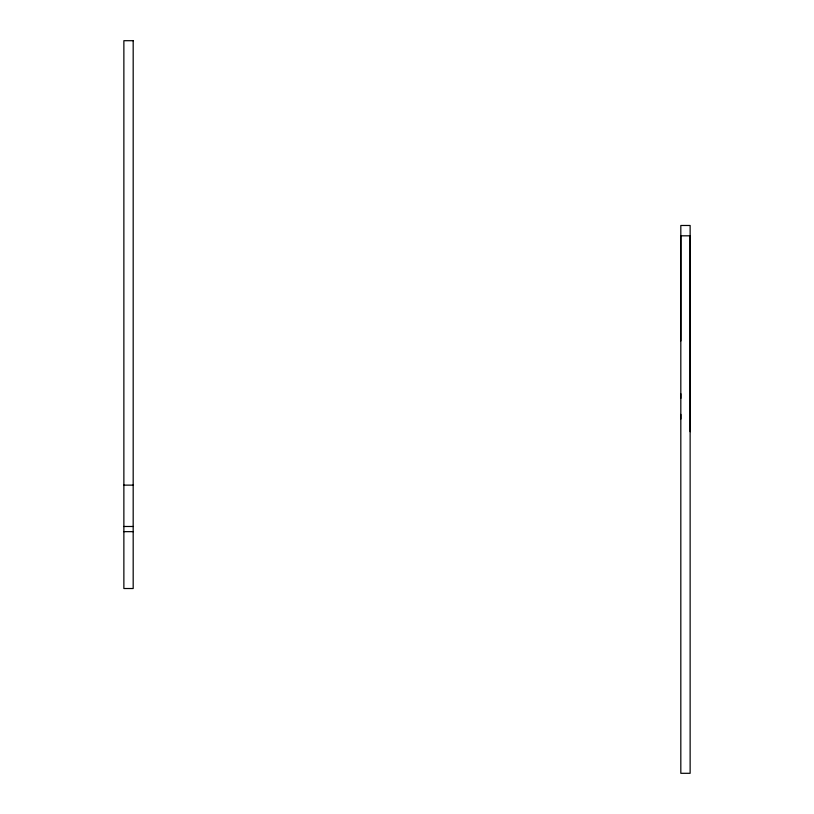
<?xml version="1.0" encoding="UTF-8"?>
<svg xmlns="http://www.w3.org/2000/svg" width="814" height="814" viewBox="0 0 814 814"><rect width="100%" height="100%" fill="white"/><g stroke="black" fill="none" stroke-linecap="round" stroke-linejoin="round"><path stroke-width="1.22" d="M123.87 485.134L133.181 485.134M123.87 526.485L133.181 526.485M123.87 531.654L133.181 531.654M690.13 431.705L690.13 225.478L680.819 225.478L680.819 340.954M680.819 393.732L680.819 398.382M680.819 414.407L680.819 419.057M680.819 235.816L680.819 773.3L690.13 773.3L690.13 235.816L680.819 235.816M133.181 40.7L123.87 40.7L123.87 588.522L133.181 588.522L133.181 40.7"/></g></svg>
